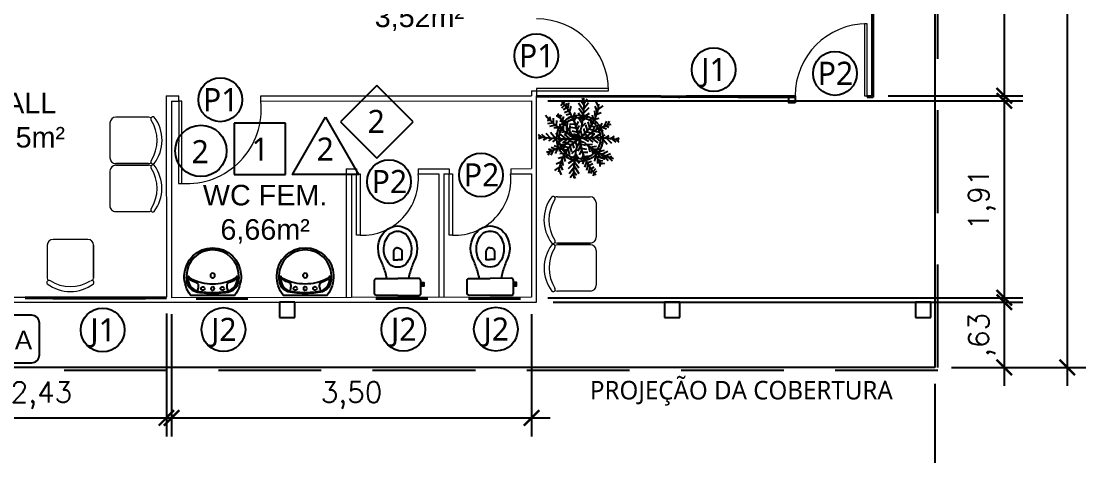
# Model space of a CAD drawing. Header units: millimetres. Extents: x 260 to 453, y 660 to 898.
# Drawn here: x 347.27 to 357.63, y 738.69 to 742.92 of the extents above; entities that cross this region are included whole.
import ezdxf
from ezdxf.enums import TextEntityAlignment as Align

# ---------------------------------------------------------------- set-up
doc = ezdxf.new("R2010")
doc.units = ezdxf.units.MM
for name, pattern in [('ACAD_ISO10W100', [18, 12, -3, 0, -3]), ('HIDDEN', [0.375, 0.25, -0.125]), ('JIS_02_2.0', [3, 2, -1])]:
    doc.linetypes.add(name, pattern=pattern)
for name, color, linetype in [('AR_COTAS', 1, 'Continuous'), ('AR_JANELAS', 254, 'Continuous'), ('AR_SIMBOLOS', 1, 'Continuous'), ('CANT-COMPESADO E ESTR MADEIRA', 3, 'Continuous'), ('CANT-PISO', 1, 'Continuous'), ('CANT-PROJ', 252, 'JIS_02_2.0'), ('CANT-TEXTO', 2, 'Continuous'), ('DECA', 2, 'Continuous'), ('PAR9', 9, 'Continuous'), ('TEXT1', 3, 'ACAD_ISO10W100'), ('texto', 2, 'Continuous')]:
    doc.layers.add(name, color=color, linetype=linetype)
for name, color, linetype, lineweight in [('ATUAL', 7, 'Continuous', 0), ('DIOVISORIA', 3, 'Continuous', 0), ('Mesa', 133, 'Continuous', 18), ('PORTAS', 2, 'Continuous', 0)]:
    doc.layers.add(name, color=color, linetype=linetype, lineweight=lineweight)
doc.styles.add('arial', font='arial.ttf')
doc.styles.add('ROMANS', font='romans.shx')
doc.styles.add('TREBUCHET', font='trebuc.ttf')
doc.dimstyles.new('ESCALA 1.100', dxfattribs={"dimtxt": 0.2, "dimasz": 0.15, "dimexe": 0.18, "dimexo": 0.16, "dimgap": 0.1, "dimtad": 1, "dimzin": 4, "dimtxsty": 'ROMANS', "dimblk": 'ARCHTICK', "dimcen": 2.5, "dimdle": 0.18, "dimclrd": 256, "dimclre": 256, "dimclrt": 2, "dimazin": 0, "dimtfac": 1, "dimtix": 1, "dimtmove": 2, "dimatfit": 3, "dimldrblk": 'ARCHTICK', "dimfxl": 1, "dimtolj": 1, "dimtzin": 0, "dimlwd": -1, "dimlwe": -1, "dimarcsym": 0})

# ---------------------------------------------------------------- blocks, each defined once
blk = doc.blocks.new('_ArchTick')
at = {"color": 0, "const_width": 0.15}
blk.add_lwpolyline([(-0.5, -0.5), (0.5, 0.5)], dxfattribs=at)
blk = doc.blocks.new('*D38')
at = {"layer": 'AR_COTAS', "transparency": 16777216}
for p, q in [((357.449, 748.462), (357.449, 739.372)), ((356.322, 748.282), (357.629, 748.282)), ((356.322, 739.552), (357.629, 739.552))]:
    blk.add_line(p, q, dxfattribs=at)
at = {"layer": 'Defpoints', "color": 0, "transparency": 16777216}
for p in [(356.162, 748.282), (356.162, 739.552), (357.449, 739.552)]:
    blk.add_point(p, dxfattribs=at)
at = {"layer": 'AR_COTAS', "transparency": 16777216, "xscale": 0.15, "yscale": 0.15, "zscale": 0.15}
for p, rotation in [((357.449, 748.282), 90), ((357.449, 739.552), 270)]:
    blk.add_blockref('_ArchTick', p, dxfattribs=dict(at, rotation=rotation))
at = {"layer": 'AR_COTAS', "color": 2, "transparency": 16777216, "insert": (357.23, 743.917), "char_height": 0.2, "attachment_point": 5, "rotation": 90, "style": 'ROMANS'}
blk.add_mtext('\\A1;8,73', dxfattribs=at)
blk = doc.blocks.new('DVRAP02')
for points in [[(0, -22), (-205, -22, 0.414214), (-225, -42), (-225, -167, 0.414214), (-205, -187), (0, -187)], [(0, -22), (205, -22, -0.414214), (225, -42), (225, -167, -0.414214), (205, -187), (0, -187)], [(106, -187, 0.023796), (120, -247, 0.018927), (159, -357, -0.257438), (159, -597, -0.262599), (0, -697, -0.262599), (-159, -597, -0.257438), (-159, -357, 0.018927), (-120, -247, 0.023796), (-106, -187)], [(0, -485, -0.416941), (-41, -447), (-41, -369), (0, -369)], [(0, -485, 0.416941), (41, -447), (41, -369), (0, -369)]]:
    blk.add_lwpolyline(points, format="xyb")
for points in [[(-239, -148), (-254, -148), (-254, -130), (-254, -112), (-239, -112), (-239, -115), (-225, -115)], [(-239, -115), (-239, -145)], [(-239, -148), (-239, -145)], [(-239, -145), (-225, -145)]]:
    blk.add_lwpolyline(points)
blk.add_lwpolyline([(0, -296, -0.20562), (80, -327, -0.160662), (133, -447, -0.164706), (100, -589, -0.27871), (0, -646, -0.27871), (-100, -589, -0.164706), (-133, -447, -0.160662), (-80, -327, -0.20562)], format="xyb", close=True)
blk = doc.blocks.new('DLRAP01')
for points in [[(0, -465, -0.404815), (-276, -196, -0.176085), (-215, -4, -0.232056), (-207, 0), (0, 0), (207, 0, -0.232056), (215, -4, -0.176085), (276, -196, -0.404715), (0, -465)], [(228, -175, -0.004766), (230, -176, -0.296826), (236, -189, 0.102083), (235, -135, 0.186378), (190, -65, 0.138198), (135, -40, 0.037019), (0, -30, 0.037019), (-135, -40, 0.138198), (-190, -65, 0.186378), (-235, -135, 0.102083), (-236, -189, -0.296826), (-230, -176, -0.004766), (-228, -175)], [(-228, -175, -0.263899), (-215, -152, -0.052487), (-160, -127, 0.317586), (-137, -97, 0.080881), (-144, -57, 0.081406), (-145, -54, 0.31626), (-164, -48)], [(164, -48, 0.31626), (145, -54, 0.081406), (144, -57, 0.080881), (137, -97, 0.317586), (160, -127, -0.052487), (215, -152, -0.263899), (228, -175)], [(228, -175, 0.040596), (210, -165, 0.125199), (0, -115, 0.125199), (-210, -165, 0.040596), (-228, -175)]]:
    blk.add_lwpolyline(points, format="xyb")
for points in [[(0, -444, 0.404815), (256, -195, 0.074583), (250, -125, 0.158422), (213, -65, 0.150216), (150, -35, 0.021002), (60, -25, 0.008328), (0, -24, 0.008328), (-60, -25, 0.021002), (-150, -35, 0.150216), (-213, -65, 0.158422), (-250, -125, 0.074583), (-256, -195, 0.404815)], [(0, -86, 1), (0, -51, 1)], [(0, -217, 1), (0, -172, 1)]]:
    blk.add_lwpolyline(points, format="xyb", close=True)
at = {"linetype": 'HIDDEN'}
for centre in [(-95, -69), (95, -69)]:
    blk.add_circle(centre, 17.5, dxfattribs=at)
blk = doc.blocks.new('VASO')
for p, q in [((0.803, 1.13), (0.771, 1.18)), ((0.809, 1.18), (0.79, 1.237)), ((0.805, 1.154), (0.842, 1.197)), ((0.812, 1.202), (0.842, 1.235)), ((0.448, 0.981), (0.404, 1.041)), ((0.639, 1.095), (0.59, 1.121)), ((0.652, 1.057), (0.59, 1.087)), ((0.646, 1.074), (0.663, 1.112)), ((0.662, 1.032), (0.681, 1.083)), ((0.681, 0.988), (0.706, 1.044)), ((0.793, 1.007), (0.753, 1.066)), ((0.796, 1.065), (0.764, 1.114)), ((0.794, 1.03), (0.867, 1.09)), ((0.798, 1.088), (0.855, 1.143)), ((0.963, 0.976), (0.941, 1.06)), ((0.989, 1.027), (0.954, 1.099)), ((1.009, 1.072), (0.982, 1.132)), ((0.982, 1.013), (1.052, 1.058)), ((0.999, 1.05), (1.067, 1.105)), ((1.012, 0.959), (1.041, 1.051)), ((1.026, 1.118), (1.013, 1.148)), ((1.018, 1.095), (1.072, 1.152)), ((1.095, 1.015), (1.104, 1.058)), ((0.416, 0.988), (0.354, 0.958)), ((0.48, 0.973), (0.407, 0.945)), ((0.543, 0.951), (0.464, 0.94)), ((0.504, 0.966), (0.482, 1.02)), ((0.588, 0.93), (0.516, 0.911)), ((0.565, 0.942), (0.552, 0.995)), ((0.611, 0.918), (0.606, 0.974)), ((0.674, 1.003), (0.611, 1.032)), ((0.697, 0.956), (0.634, 0.985)), ((0.654, 0.89), (0.65, 0.948)), ((0.723, 0.911), (0.65, 0.945)), ((0.681, 0.87), (0.692, 0.913)), ((0.711, 0.931), (0.722, 1.006)), ((0.739, 0.887), (0.742, 0.942)), ((0.79, 0.883), (0.741, 0.943)), ((0.79, 0.932), (0.746, 1.001)), ((0.79, 0.899), (0.85, 0.977)), ((0.791, 0.964), (0.853, 1.027)), ((0.791, 0.855), (0.845, 0.919)), ((0.871, 0.842), (0.867, 0.912)), ((0.903, 0.883), (0.893, 0.964)), ((0.913, 0.897), (0.981, 0.918)), ((0.928, 0.919), (0.924, 1.005)), ((0.955, 0.962), (1.027, 1.006)), ((0.997, 0.951), (1.074, 0.939)), ((1.042, 0.976), (1.102, 0.973)), ((1.063, 0.99), (1.071, 1.035)), ((1.076, 0.999), (1.138, 1.004)), ((1.129, 0.868), (1.104, 0.918)), ((1.167, 0.895), (1.142, 0.935)), ((1.199, 0.92), (1.163, 0.955)), ((1.222, 0.939), (1.191, 0.965)), ((1.212, 0.93), (1.255, 0.922)), ((0.35, 0.809), (0.308, 0.79)), ((0.369, 0.81), (0.317, 0.848)), ((0.399, 0.81), (0.35, 0.774)), ((0.433, 0.809), (0.362, 0.863)), ((0.467, 0.807), (0.369, 0.744)), ((0.492, 0.805), (0.424, 0.874)), ((0.515, 0.803), (0.436, 0.746)), ((0.54, 0.8), (0.491, 0.875)), ((0.573, 0.795), (0.493, 0.741)), ((0.581, 0.794), (0.537, 0.856)), ((0.639, 0.9), (0.554, 0.894)), ((0.613, 0.788), (0.555, 0.752)), ((0.669, 0.879), (0.596, 0.859)), ((0.661, 0.778), (0.607, 0.832)), ((0.701, 0.853), (0.632, 0.834)), ((0.733, 0.823), (0.676, 0.807)), ((0.765, 0.788), (0.695, 0.769)), ((0.717, 0.839), (0.73, 0.896)), ((0.745, 0.81), (0.766, 0.87)), ((0.792, 0.826), (0.761, 0.855)), ((0.793, 0.795), (0.832, 0.864)), ((0.825, 0.75), (0.845, 0.81)), ((0.865, 0.758), (0.882, 0.827)), ((0.889, 0.864), (0.961, 0.882)), ((0.915, 0.771), (0.927, 0.842)), ((0.939, 0.778), (0.998, 0.75)), ((0.967, 0.788), (0.965, 0.858)), ((1.001, 0.801), (1.063, 0.777)), ((1.016, 0.807), (1.01, 0.873)), ((1.038, 0.818), (1.109, 0.791)), ((1.059, 0.828), (1.044, 0.873)), ((1.094, 0.847), (1.075, 0.9)), ((1.079, 0.839), (1.148, 0.816)), ((1.114, 0.859), (1.187, 0.84)), ((1.148, 0.881), (1.226, 0.865)), ((1.18, 0.905), (1.224, 0.891)), ((0.479, 0.633), (0.406, 0.652)), ((0.555, 0.675), (0.484, 0.701)), ((0.592, 0.691), (0.53, 0.716)), ((0.534, 0.664), (0.549, 0.619)), ((0.577, 0.685), (0.583, 0.619)), ((0.654, 0.714), (0.594, 0.743)), ((0.626, 0.704), (0.628, 0.634)), ((0.7, 0.727), (0.64, 0.757)), ((0.678, 0.721), (0.665, 0.651)), ((0.746, 0.738), (0.693, 0.77)), ((0.728, 0.734), (0.711, 0.665)), ((0.768, 0.742), (0.748, 0.682)), ((0.8, 0.697), (0.761, 0.629)), ((0.848, 0.682), (0.826, 0.622)), ((0.828, 0.704), (0.898, 0.724)), ((0.847, 0.754), (0.9, 0.722)), ((0.86, 0.669), (0.916, 0.685)), ((0.876, 0.653), (0.863, 0.597)), ((0.892, 0.639), (0.96, 0.658)), ((0.893, 0.765), (0.953, 0.735)), ((0.932, 0.714), (0.986, 0.66)), ((0.98, 0.704), (1.038, 0.741)), ((1.012, 0.699), (1.056, 0.636)), ((1.02, 0.697), (1.099, 0.752)), ((1.053, 0.693), (1.102, 0.617)), ((1.078, 0.69), (1.157, 0.747)), ((1.101, 0.687), (1.169, 0.618)), ((1.126, 0.685), (1.224, 0.748)), ((1.16, 0.684), (1.23, 0.629)), ((1.194, 0.683), (1.243, 0.719)), ((1.224, 0.683), (1.276, 0.644)), ((1.243, 0.683), (1.285, 0.702)), ((0.381, 0.562), (0.338, 0.571)), ((0.445, 0.611), (0.367, 0.627)), ((0.413, 0.587), (0.369, 0.602)), ((0.371, 0.553), (0.402, 0.527)), ((0.394, 0.572), (0.43, 0.537)), ((0.426, 0.598), (0.451, 0.558)), ((0.464, 0.624), (0.489, 0.574)), ((0.499, 0.645), (0.518, 0.593)), ((0.542, 0.52), (0.514, 0.537)), ((0.555, 0.53), (0.526, 0.48)), ((0.581, 0.547), (0.532, 0.566)), ((0.624, 0.577), (0.573, 0.587)), ((0.604, 0.563), (0.584, 0.515)), ((0.667, 0.606), (0.606, 0.61)), ((0.682, 0.523), (0.62, 0.52)), ((0.643, 0.589), (0.625, 0.536)), ((0.715, 0.638), (0.642, 0.642)), ((0.704, 0.559), (0.651, 0.562)), ((0.728, 0.605), (0.66, 0.601)), ((0.697, 0.547), (0.705, 0.492)), ((0.717, 0.583), (0.728, 0.536)), ((0.739, 0.627), (0.748, 0.573)), ((0.802, 0.528), (0.74, 0.466)), ((0.803, 0.594), (0.743, 0.515)), ((0.802, 0.637), (0.748, 0.573)), ((0.803, 0.61), (0.852, 0.549)), ((0.803, 0.56), (0.847, 0.492)), ((0.854, 0.606), (0.851, 0.55)), ((0.87, 0.581), (0.943, 0.547)), ((0.882, 0.561), (0.87, 0.486)), ((0.896, 0.536), (0.959, 0.507)), ((0.912, 0.622), (0.9, 0.58)), ((0.924, 0.613), (0.997, 0.633)), ((0.938, 0.602), (0.943, 0.545)), ((0.954, 0.592), (1.039, 0.598)), ((0.982, 0.574), (0.987, 0.518)), ((1.005, 0.562), (1.077, 0.581)), ((1.028, 0.551), (1.041, 0.497)), ((1.05, 0.541), (1.129, 0.552)), ((1.089, 0.526), (1.11, 0.473)), ((1.113, 0.519), (1.186, 0.547)), ((1.177, 0.505), (1.239, 0.534)), ((0.522, 0.507), (0.527, 0.473)), ((0.589, 0.407), (0.536, 0.393)), ((0.619, 0.44), (0.551, 0.44)), ((0.576, 0.394), (0.585, 0.36)), ((0.647, 0.474), (0.582, 0.481)), ((0.609, 0.429), (0.621, 0.365)), ((0.637, 0.462), (0.655, 0.389)), ((0.67, 0.506), (0.672, 0.443)), ((0.799, 0.462), (0.725, 0.402)), ((0.795, 0.404), (0.738, 0.349)), ((0.797, 0.427), (0.829, 0.378)), ((0.8, 0.485), (0.84, 0.426)), ((0.912, 0.505), (0.887, 0.449)), ((0.931, 0.461), (0.911, 0.409)), ((0.919, 0.49), (0.982, 0.46)), ((0.947, 0.418), (0.93, 0.38)), ((0.941, 0.435), (1.003, 0.405)), ((0.954, 0.397), (1.003, 0.372)), ((1.144, 0.511), (1.188, 0.451)), ((0.788, 0.339), (0.751, 0.296)), ((0.781, 0.29), (0.751, 0.258)), ((0.784, 0.313), (0.803, 0.256)), ((0.79, 0.362), (0.822, 0.313))]:
    blk.add_line(p, q)
at = {"linetype": 'ByBlock'}
blk.add_line((0.808, 0.591), (0.808, 0.691), dxfattribs=at)
for radius in [0.282, 0.252]:
    blk.add_circle((0.796, 0.76), radius, dxfattribs=at)
for centre, radius, start, end in [((2.788, 0.907), 1.998, 170.516, 184.6061), ((0.167, 1.417), 0.91, 318.1944, 344.2987), ((1.4, 1.332), 0.797, 194.1218, 216.7349), ((0.321, 0.418), 0.577, 34.5988, 83.7634), ((0.693, 1.539), 0.8, 277.4351, 312.987), ((0.808, 1.35), 0.441, 286.4561, 313.4948), ((0.383, -0.423), 1.233, 75.4205, 93.3892), ((0.454, 0.515), 0.421, 35.6318, 55.2381), ((1.651, 0.906), 0.859, 180.8657, 190.393), ((1.124, -0.913), 1.705, 96.0336, 101.0965), ((0.9, -0.047), 0.8, 97.4351, 132.987), ((10.846, -14.485), 18.202, 123.6662, 124.6422), ((0.025, 0.954), 0.786, 308.851, 344.4966), ((0.939, -0.095), 0.862, 99.8553, 113.0663), ((0.445, 0.813), 0.357, 319.8337, 347.9061), ((-1.195, 0.586), 1.998, 350.516, 4.6061), ((1.272, 1.074), 0.577, 214.5988, 263.7634), ((-0.069, 0.645), 0.878, 354.1313, 6.7386), ((-0.169, -0.057), 1.266, 33.2825, 39.6422), ((1.21, 1.916), 1.233, 255.4205, 273.3892), ((0.193, 0.161), 0.797, 14.1218, 36.7349)]:
    blk.add_arc(centre, radius, start, end)
blk = doc.blocks.new('*D76')
at = {"layer": 'AR_COTAS', "transparency": 16777216}
for p, q in [((356.837, 747.847), (356.837, 742.012)), ((355.707, 747.667), (357.017, 747.667)), ((355.707, 742.192), (357.017, 742.192))]:
    blk.add_line(p, q, dxfattribs=at)
at = {"layer": 'Defpoints', "color": 0, "transparency": 16777216}
for p in [(355.547, 747.667), (355.547, 742.192), (356.837, 742.192)]:
    blk.add_point(p, dxfattribs=at)
at = {"layer": 'AR_COTAS', "transparency": 16777216, "xscale": 0.15, "yscale": 0.15, "zscale": 0.15}
for p, rotation in [((356.837, 747.667), 90), ((356.837, 742.192), 270)]:
    blk.add_blockref('_ArchTick', p, dxfattribs=dict(at, rotation=rotation))
at = {"layer": 'AR_COTAS', "color": 2, "transparency": 16777216, "insert": (356.618, 744.929), "char_height": 0.2, "attachment_point": 5, "rotation": 90, "style": 'ROMANS'}
blk.add_mtext('\\A1;5,48', dxfattribs=at)
blk = doc.blocks.new('*D40')
at = {"layer": 'AR_COTAS', "transparency": 16777216}
for p, q in [((356.837, 742.323), (356.837, 740.05)), ((352.398, 742.143), (357.017, 742.143)), ((352.398, 740.23), (357.017, 740.23))]:
    blk.add_line(p, q, dxfattribs=at)
at = {"layer": 'Defpoints', "color": 0, "transparency": 16777216}
for p in [(352.238, 742.143), (352.238, 740.23), (356.837, 740.23)]:
    blk.add_point(p, dxfattribs=at)
at = {"layer": 'AR_COTAS', "transparency": 16777216, "xscale": 0.15, "yscale": 0.15, "zscale": 0.15}
for p, rotation in [((356.837, 742.143), 90), ((356.837, 740.23), 270)]:
    blk.add_blockref('_ArchTick', p, dxfattribs=dict(at, rotation=rotation))
at = {"layer": 'AR_COTAS', "color": 2, "transparency": 16777216, "insert": (356.618, 741.186), "char_height": 0.2, "attachment_point": 5, "rotation": 90, "style": 'ROMANS'}
blk.add_mtext('\\A1;1,91', dxfattribs=at)
blk = doc.blocks.new('*D41')
at = {"layer": 'AR_COTAS', "transparency": 16777216}
for p, q in [((356.162, 739.392), (356.162, 735.281)), ((339.182, 736.932), (339.182, 735.281)), ((339.002, 735.461), (356.342, 735.461))]:
    blk.add_line(p, q, dxfattribs=at)
at = {"layer": 'Defpoints', "color": 0, "transparency": 16777216}
for p in [(356.162, 739.552), (339.182, 737.092), (356.162, 735.461)]:
    blk.add_point(p, dxfattribs=at)
at = {"layer": 'AR_COTAS', "transparency": 16777216, "xscale": 0.15, "yscale": 0.15, "zscale": 0.15, "rotation": 180}
blk.add_blockref('_ArchTick', (339.182, 735.461), dxfattribs=at)
at = {"layer": 'AR_COTAS', "transparency": 16777216, "xscale": 0.15, "yscale": 0.15, "zscale": 0.15}
blk.add_blockref('_ArchTick', (356.162, 735.461), dxfattribs=at)
at = {"layer": 'AR_COTAS', "color": 2, "transparency": 16777216, "insert": (347.672, 735.68), "char_height": 0.2, "attachment_point": 5, "style": 'ROMANS'}
blk.add_mtext('\\A1;16,98', dxfattribs=at)
blk = doc.blocks.new('*D125')
at = {"layer": 'AR_COTAS', "transparency": 16777216}
for p, q in [((346.254, 740.074), (346.254, 738.882)), ((348.686, 740.077), (348.686, 738.882)), ((346.074, 739.062), (348.866, 739.062))]:
    blk.add_line(p, q, dxfattribs=at)
at = {"layer": 'Defpoints', "color": 0, "transparency": 16777216}
for p in [(346.254, 740.234), (348.686, 740.237), (348.686, 739.062)]:
    blk.add_point(p, dxfattribs=at)
at = {"layer": 'AR_COTAS', "transparency": 16777216, "xscale": 0.15, "yscale": 0.15, "zscale": 0.15, "rotation": 180}
blk.add_blockref('_ArchTick', (346.254, 739.062), dxfattribs=at)
at = {"layer": 'AR_COTAS', "transparency": 16777216, "xscale": 0.15, "yscale": 0.15, "zscale": 0.15}
blk.add_blockref('_ArchTick', (348.686, 739.062), dxfattribs=at)
at = {"layer": 'AR_COTAS', "color": 2, "transparency": 16777216, "insert": (347.47, 739.281), "char_height": 0.2, "attachment_point": 5, "style": 'ROMANS'}
blk.add_mtext('\\A1;2,43', dxfattribs=at)
blk = doc.blocks.new('*D126')
at = {"layer": 'AR_COTAS', "transparency": 16777216}
for p, q in [((348.736, 740.07), (348.736, 738.882)), ((352.238, 740.07), (352.238, 738.882)), ((348.556, 739.062), (352.418, 739.062))]:
    blk.add_line(p, q, dxfattribs=at)
at = {"layer": 'Defpoints', "color": 0, "transparency": 16777216}
for p in [(348.736, 740.23), (352.238, 740.23), (352.238, 739.062)]:
    blk.add_point(p, dxfattribs=at)
at = {"layer": 'AR_COTAS', "transparency": 16777216, "xscale": 0.15, "yscale": 0.15, "zscale": 0.15, "rotation": 180}
blk.add_blockref('_ArchTick', (348.736, 739.062), dxfattribs=at)
at = {"layer": 'AR_COTAS', "transparency": 16777216, "xscale": 0.15, "yscale": 0.15, "zscale": 0.15}
blk.add_blockref('_ArchTick', (352.238, 739.062), dxfattribs=at)
at = {"layer": 'AR_COTAS', "color": 2, "transparency": 16777216, "insert": (350.487, 739.281), "char_height": 0.2, "attachment_point": 5, "style": 'ROMANS'}
blk.add_mtext('\\A1;3,50', dxfattribs=at)
blk = doc.blocks.new('*D57')
at = {"layer": 'AR_COTAS', "transparency": 16777216}
for p, q in [((356.837, 740.366), (356.837, 739.372)), ((352.447, 740.186), (357.017, 740.186)), ((356.322, 739.552), (357.017, 739.552))]:
    blk.add_line(p, q, dxfattribs=at)
at = {"layer": 'Defpoints', "color": 0, "transparency": 16777216}
for p in [(352.287, 740.186), (356.162, 739.552), (356.837, 739.552)]:
    blk.add_point(p, dxfattribs=at)
at = {"layer": 'AR_COTAS', "transparency": 16777216, "xscale": 0.15, "yscale": 0.15, "zscale": 0.15}
for p, rotation in [((356.837, 740.186), 90), ((356.837, 739.552), 270)]:
    blk.add_blockref('_ArchTick', p, dxfattribs=dict(at, rotation=rotation))
at = {"layer": 'AR_COTAS', "color": 2, "transparency": 16777216, "insert": (356.618, 739.869), "char_height": 0.2, "attachment_point": 5, "rotation": 90, "style": 'ROMANS'}
blk.add_mtext('\\A1;,63', dxfattribs=at)

msp = doc.modelspace()

# ---------------------------------------------------------------- linework, layer by layer
at = {"layer": 'AR_JANELAS', "ltscale": 0.5}
for p, q in [((353.742, 742.192), (354.247, 742.192)), ((354.642, 742.177), (353.742, 742.177)), ((347.581, 740.234), (348.481, 740.234)), ((348.481, 740.219), (347.581, 740.219)), ((348.974, 740.229), (349.479, 740.229)), ((349.479, 740.214), (348.974, 740.214)), ((350.724, 740.231), (351.229, 740.231)), ((351.229, 740.216), (350.724, 740.216)), ((351.624, 740.232), (352.129, 740.232)), ((352.129, 740.217), (351.624, 740.217))]:
    msp.add_line(p, q, dxfattribs=at)
at = {"layer": 'AR_SIMBOLOS'}
for centre in [(352.284, 742.581), (354.009, 742.445), (355.19, 742.409), (349.21, 742.153), (351.747, 741.422), (350.851, 741.357), (348.066, 739.916), (349.241, 739.92), (350.991, 739.923), (351.891, 739.924)]:
    msp.add_circle(centre, 0.213, dxfattribs=at)
at = {"layer": 'ATUAL'}
for p, q in [((348.512, 741.984, 597.922), (348.193, 741.984, 597.922)), ((348.137, 741.928, 597.922), (348.136, 741.59, 597.922)), ((348.137, 741.928, 597.922), (348.136, 741.59, 597.922)), ((348.511, 741.534, 597.922), (348.193, 741.534, 597.922)), ((348.193, 741.534, 597.922), (348.511, 741.534, 597.922)), ((348.511, 741.534, 597.922), (348.193, 741.534, 597.922)), ((348.136, 741.461, 597.922), (348.136, 741.124, 597.922)), ((348.136, 741.461, 597.922), (348.136, 741.124, 597.922)), ((348.193, 741.517, 597.922), (348.511, 741.517, 597.922)), ((352.49, 741.21, 597.922), (352.809, 741.211, 597.922)), ((352.866, 741.154, 597.922), (352.866, 740.817, 597.922)), ((352.866, 741.154, 597.922), (352.866, 740.817, 597.922)), ((348.192, 741.067, 597.922), (348.511, 741.067, 597.922)), ((348.192, 741.067, 597.922), (348.511, 741.067, 597.922)), ((347.921, 740.796, 597.922), (347.583, 740.796, 597.922)), ((347.921, 740.796, 597.922), (347.583, 740.796, 597.922)), ((347.527, 740.74, 597.922), (347.526, 740.421, 597.922)), ((347.527, 740.74, 597.922), (347.526, 740.421, 597.922)), ((347.976, 740.421, 597.922), (347.977, 740.74, 597.922)), ((347.977, 740.74, 597.922), (347.976, 740.421, 597.922)), ((347.976, 740.421, 597.922), (347.977, 740.74, 597.922)), ((352.491, 740.76, 597.922), (352.81, 740.761, 597.922)), ((352.81, 740.761, 597.922), (352.491, 740.76, 597.922)), ((352.491, 740.76, 597.922), (352.81, 740.761, 597.922)), ((352.81, 740.744, 597.922), (352.491, 740.743, 597.922)), ((352.866, 740.688, 597.922), (352.866, 740.35, 597.922)), ((352.866, 740.688, 597.922), (352.866, 740.35, 597.922)), ((352.81, 740.294, 597.922), (352.492, 740.293, 597.922)), ((352.81, 740.294, 597.922), (352.492, 740.293, 597.922))]:
    msp.add_line(p, q, dxfattribs=at)
for centre, radius, start, end in [((348.193, 741.928, 597.922), 0.0562, 89.9321, 179.9321), ((348.193, 741.928, 597.922), 0.0562, 89.9321, 179.9321), ((348.512, 741.927, 597.922), 0.0562, 62.3477, 89.9321), ((348.556, 741.967, 597.922), 0.0206, 53.242, 211.9595), ((348.227, 741.759, 597.922), 0.368, 327.5078, 32.3563), ((348.227, 741.759, 597.922), 0.368, 327.5078, 32.3563), ((348.268, 741.759, 597.922), 0.375, 323.0622, 36.802), ((348.268, 741.759, 597.922), 0.375, 323.0622, 36.802), ((348.193, 741.59, 597.922), 0.0562, 179.9321, 269.9321), ((348.193, 741.59, 597.922), 0.0562, 179.9321, 269.9321), ((348.511, 741.59, 597.922), 0.0562, 269.9321, 297.5165), ((348.511, 741.59, 597.922), 0.0562, 269.9321, 297.5165), ((348.555, 741.55, 597.922), 0.0206, 147.9047, 306.6222), ((348.555, 741.55, 597.922), 0.0206, 147.9047, 306.6222), ((348.555, 741.5, 597.922), 0.0206, 53.242, 211.9595), ((348.193, 741.461, 597.922), 0.0562, 89.9321, 179.9321), ((348.193, 741.461, 597.922), 0.0562, 89.9321, 179.9321), ((348.511, 741.461, 597.922), 0.0562, 62.3477, 89.9321), ((348.227, 741.292, 597.922), 0.368, 327.5078, 32.3563), ((348.227, 741.292, 597.922), 0.368, 327.5078, 32.3563), ((348.267, 741.292, 597.922), 0.375, 323.0622, 36.802), ((348.267, 741.292, 597.922), 0.375, 323.0622, 36.802), ((352.734, 740.985, 597.922), 0.375, 143.198, 216.9378), ((352.734, 740.985, 597.922), 0.375, 143.198, 216.9378), ((352.447, 741.194, 597.922), 0.0206, 328.0405, 126.758), ((352.491, 741.154, 597.922), 0.0562, 90.0679, 117.6523), ((352.809, 741.154, 597.922), 0.0562, 0.0679, 90.0679), ((352.809, 741.154, 597.922), 0.0562, 0.0679, 90.0679), ((348.192, 741.124, 597.922), 0.0562, 179.9321, 269.9321), ((348.192, 741.124, 597.922), 0.0562, 179.9321, 269.9321), ((352.775, 740.986, 597.922), 0.368, 147.6437, 212.4922), ((352.775, 740.986, 597.922), 0.368, 147.6437, 212.4922), ((348.511, 741.123, 597.922), 0.0562, 269.9321, 297.5165), ((348.511, 741.123, 597.922), 0.0562, 269.9321, 297.5165), ((348.555, 741.083, 597.922), 0.0206, 147.9047, 306.6222), ((348.555, 741.083, 597.922), 0.0206, 147.9047, 306.6222), ((347.583, 740.74, 597.922), 0.0562, 89.9321, 179.9321), ((347.583, 740.74, 597.922), 0.0562, 89.9321, 179.9321), ((347.921, 740.74, 597.922), 0.0562, 359.9321, 89.9321), ((347.921, 740.74, 597.922), 0.0562, 359.9321, 89.9321), ((352.81, 740.817, 597.922), 0.0562, 270.0679, 0.0679), ((352.81, 740.817, 597.922), 0.0562, 270.0679, 0.0679), ((352.735, 740.519, 597.922), 0.375, 143.198, 216.9378), ((352.735, 740.519, 597.922), 0.375, 143.198, 216.9378), ((352.776, 740.519, 597.922), 0.368, 147.6437, 212.4922), ((352.776, 740.519, 597.922), 0.368, 147.6437, 212.4922), ((352.447, 740.777, 597.922), 0.0206, 233.3778, 32.0953), ((352.447, 740.777, 597.922), 0.0206, 233.3778, 32.0953), ((352.447, 740.727, 597.922), 0.0206, 328.0405, 126.758), ((352.491, 740.816, 597.922), 0.0562, 242.4835, 270.0679), ((352.491, 740.816, 597.922), 0.0562, 242.4835, 270.0679), ((352.491, 740.687, 597.922), 0.0562, 90.0679, 117.6523), ((352.81, 740.688, 597.922), 0.0562, 0.0679, 90.0679), ((352.81, 740.688, 597.922), 0.0562, 0.0679, 90.0679), ((347.543, 740.377, 597.922), 0.0206, 57.9047, 216.6222), ((347.543, 740.377, 597.922), 0.0206, 57.9047, 216.6222), ((347.583, 740.421, 597.922), 0.0562, 179.9321, 207.5165), ((347.583, 740.421, 597.922), 0.0562, 179.9321, 207.5165), ((347.752, 740.706, 597.922), 0.368, 237.5078, 302.3563), ((347.752, 740.706, 597.922), 0.368, 237.5078, 302.3563), ((347.96, 740.377, 597.922), 0.0206, 323.242, 121.9595), ((347.96, 740.377, 597.922), 0.0206, 323.242, 121.9595), ((347.92, 740.421, 597.922), 0.0562, 332.3477, 359.9321), ((347.92, 740.421, 597.922), 0.0562, 332.3477, 359.9321), ((347.752, 740.665, 597.922), 0.375, 233.0622, 306.802), ((347.752, 740.665, 597.922), 0.375, 233.0622, 306.802), ((352.448, 740.31, 597.922), 0.0206, 233.3778, 32.0953), ((352.448, 740.31, 597.922), 0.0206, 233.3778, 32.0953), ((352.491, 740.35, 597.922), 0.0562, 242.4835, 270.0679), ((352.491, 740.35, 597.922), 0.0562, 242.4835, 270.0679), ((352.81, 740.35, 597.922), 0.0562, 270.0679, 0.0679), ((352.81, 740.35, 597.922), 0.0562, 270.0679, 0.0679)]:
    msp.add_arc(centre, radius, start, end, dxfattribs=at)
at = {"layer": 'CANT-COMPESADO E ESTR MADEIRA', "ltscale": 0.5}
for p, q in [((355.547, 746.767), (355.547, 742.192)), ((355.562, 746.767), (355.562, 742.177)), ((353.667, 742.177), (353.682, 742.177)), ((354.247, 742.192), (354.802, 742.192)), ((354.247, 742.192), (354.247, 742.177)), ((354.247, 742.177), (354.802, 742.177)), ((354.802, 742.192), (354.802, 742.183)), ((355.502, 742.192), (355.547, 742.192)), ((355.502, 742.192), (355.502, 742.177)), ((355.502, 742.177), (355.562, 742.177)), ((349.935, 740.186), (349.785, 740.186)), ((349.785, 740.186), (349.785, 740.036)), ((349.935, 740.036), (349.935, 740.186)), ((353.682, 740.188), (353.532, 740.188)), ((353.532, 740.188), (353.532, 740.038)), ((353.682, 740.038), (353.682, 740.188)), ((356.123, 740.188), (355.973, 740.188)), ((355.973, 740.188), (355.973, 740.038)), ((356.123, 740.038), (356.123, 740.188)), ((349.785, 740.036), (349.935, 740.036)), ((353.532, 740.038), (353.682, 740.038)), ((355.973, 740.038), (356.123, 740.038))]:
    msp.add_line(p, q, dxfattribs=at)
msp.add_lwpolyline([(354.802, 742.123), (354.742, 742.123), (354.742, 742.183), (354.802, 742.183)], close=True, dxfattribs=at)
at = {"layer": 'CANT-PISO', "color": 254, "linetype": 'Continuous'}
for p, q in [((356.162, 748.282), (356.162, 739.552)), ((356.162, 739.552), (339.182, 739.552))]:
    msp.add_line(p, q, dxfattribs=at)
at = {"layer": 'CANT-PROJ', "color": 1, "ltscale": 0.5}
for p, q in [((356.192, 739.552), (356.192, 748.312)), ((356.192, 739.522), (339.212, 739.522))]:
    msp.add_line(p, q, dxfattribs=at)
at = {"layer": 'CANT-TEXTO'}
msp.add_lwpolyline([(346.914, 740.059), (346.914, 740.212), (346.99, 740.212), (346.76, 740.366), (346.53, 740.212), (346.606, 740.212), (346.606, 740.059), (346.146, 740.059, 0.414214), (346.069, 739.982), (346.069, 739.675, 0.414214), (346.146, 739.598), (347.374, 739.598, 0.414214), (347.451, 739.675), (347.451, 739.982, 0.414214), (347.374, 740.059)], format="xyb", close=True, dxfattribs=at)
at = {"layer": 'DIOVISORIA'}
for p, q in [((348.684, 742.19), (348.686, 740.234)), ((352.238, 742.143), (352.238, 741.484)), ((348.734, 742.14), (348.736, 740.23)), ((350.435, 741.482), (350.436, 740.232)), ((350.435, 741.482), (350.535, 741.482)), ((350.435, 741.482), (350.436, 740.232)), ((350.435, 741.482), (350.535, 741.482)), ((350.485, 741.432), (350.486, 740.232)), ((350.485, 741.432), (350.535, 741.432)), ((350.485, 741.432), (350.486, 740.232)), ((350.485, 741.432), (350.535, 741.432)), ((350.535, 741.482), (350.535, 741.432)), ((350.535, 741.482), (350.535, 741.432)), ((351.135, 741.482), (351.435, 741.483)), ((351.135, 741.482), (351.435, 741.483)), ((351.135, 741.482), (351.135, 741.432)), ((351.135, 741.482), (351.135, 741.432)), ((351.135, 741.432), (351.335, 741.433)), ((351.135, 741.432), (351.335, 741.433)), ((351.335, 741.433), (351.336, 740.233)), ((351.335, 741.433), (351.336, 740.233)), ((351.385, 741.433), (351.386, 740.233)), ((351.385, 741.433), (351.435, 741.433)), ((351.385, 741.433), (351.386, 740.233)), ((351.385, 741.433), (351.435, 741.433)), ((351.435, 741.483), (351.435, 741.433)), ((351.435, 741.483), (351.435, 741.433)), ((352.035, 741.483), (352.238, 741.484)), ((352.035, 741.483), (352.238, 741.484)), ((352.035, 741.483), (352.035, 741.433)), ((352.035, 741.483), (352.035, 741.433)), ((352.035, 741.433), (352.238, 741.434)), ((352.035, 741.433), (352.238, 741.434)), ((352.238, 741.434), (352.238, 740.234)), ((347.12, 740.234), (348.686, 740.234)), ((352.238, 740.234), (348.736, 740.23))]:
    msp.add_line(p, q, dxfattribs=at)
at = {"layer": 'Mesa', "color": 1, "lineweight": 13}
for p, q in [((352.987, 742.262), (352.287, 742.262)), ((352.287, 742.262), (352.287, 742.239)), ((352.287, 742.239), (352.987, 742.239))]:
    msp.add_line(p, q, dxfattribs=at)
at = {"layer": 'Mesa', "color": 3, "lineweight": 13}
for p, q in [((348.684, 742.19), (348.806, 742.19)), ((348.806, 742.14), (348.806, 742.19)), ((349.606, 742.192), (352.238, 742.192)), ((349.606, 742.141), (349.606, 742.192)), ((349.606, 742.141), (352.238, 742.143)), ((352.238, 742.239), (352.238, 742.192)), ((352.238, 742.239), (352.287, 742.239)), ((352.287, 742.239), (352.287, 742.192)), ((352.287, 740.186), (352.287, 742.192)), ((353.495, 742.192), (352.287, 742.192)), ((353.495, 742.177), (352.287, 742.177)), ((353.495, 742.192), (353.742, 742.192)), ((353.495, 742.177), (353.742, 742.177)), ((353.742, 742.192), (353.742, 742.177)), ((348.734, 742.14), (348.806, 742.14)), ((347.12, 740.186), (352.287, 740.186)), ((348.686, 740.234), (347.311, 740.234)), ((348.686, 740.219), (347.311, 740.219))]:
    msp.add_line(p, q, dxfattribs=at)
at = {"layer": 'Mesa', "color": 1, "lineweight": 13}
msp.add_lwpolyline([(355.477, 742.192), (355.502, 742.192), (355.502, 742.892), (355.477, 742.892)], close=True, dxfattribs=at)
for centre, start, end in [((352.287, 742.239), 0, 90), ((355.502, 742.192), 90, 180)]:
    msp.add_arc(centre, 0.7, start, end, dxfattribs=at)
at = {"layer": 'PORTAS'}
for p, q in [((350.535, 740.837), (350.535, 741.432)), ((350.535, 741.432), (350.57, 741.432)), ((350.535, 740.837), (350.535, 741.432)), ((350.535, 741.432), (350.57, 741.432)), ((350.57, 741.432), (350.57, 740.837)), ((350.57, 741.432), (350.57, 740.837)), ((351.435, 740.838), (351.435, 741.433)), ((351.435, 741.433), (351.47, 741.433)), ((351.435, 740.838), (351.435, 741.433)), ((351.435, 741.433), (351.47, 741.433)), ((351.47, 741.433), (351.47, 740.838)), ((351.47, 741.433), (351.47, 740.838)), ((350.57, 740.837), (350.535, 740.837)), ((351.47, 740.838), (351.435, 740.838))]:
    msp.add_line(p, q, dxfattribs=at)
msp.add_lwpolyline([(348.805, 741.34), (348.835, 741.34), (348.836, 742.14), (348.806, 742.14)], close=True, dxfattribs=at)
at = {"layer": 'PORTAS', "color": 1}
for centre, radius, start, end in [((348.884, 742.063), 0.725, 266.0879, 5.9657), ((348.884, 742.063), 0.725, 266.0879, 5.9657), ((350.59, 741.383), 0.547, 267.9301, 5.1686), ((350.59, 741.383), 0.547, 267.9301, 5.1686), ((351.49, 741.384), 0.547, 267.9301, 5.1686), ((351.49, 741.384), 0.547, 267.9301, 5.1686)]:
    msp.add_arc(centre, radius, start, end, dxfattribs=at)
at = {"layer": 'TEXT1', "linetype": 'Continuous'}
for p, q in [((350.732, 742.293), (350.379, 741.939)), ((351.086, 741.939), (350.732, 742.293)), ((350.379, 741.939), (350.732, 741.586)), ((350.732, 741.586), (351.086, 741.939)), ((349.344, 741.926), (349.344, 741.426)), ((349.844, 741.926), (349.344, 741.926)), ((349.844, 741.426), (349.844, 741.926)), ((349.344, 741.426), (349.844, 741.426))]:
    msp.add_line(p, q, dxfattribs=at)
msp.add_lwpolyline([(350.234, 741.984), (350.556, 741.426), (349.911, 741.426)], close=True, dxfattribs=at)
msp.add_circle((349.022, 741.656), 0.25, dxfattribs=at)

# ---------------------------------------------------------------- block references
at = {"layer": 'DECA', "xscale": 0.001000000000004775, "yscale": 0.001000000000004775, "zscale": 0.001000000000004775, "rotation": 180.0679079618866}
for name, p in [('DVRAP02', (350.936, 740.23)), ('DVRAP02', (351.836, 740.231)), ('DLRAP01', (349.136, 740.25)), ('DLRAP01', (350.036, 740.251))]:
    msp.add_blockref(name, p, dxfattribs=at)
at = {"layer": 'PAR9', "xscale": 0.7999999999999545, "yscale": 0.7999999999999545, "zscale": 0.7999999999999545, "rotation": 269.9320920381133}
msp.add_blockref('VASO', (352.101, 742.417, 1195.844), dxfattribs=at)

# ---------------------------------------------------------------- texts
at = {"layer": 'CANT-TEXTO', "style": 'TREBUCHET'}
for s, p in [('P1', (352.288, 742.47)), ('J1', (354.013, 742.334)), ('P2', (355.195, 742.298)), ('P1', (349.214, 742.042)), ('2', (350.727, 741.83)), ('2', (349.014, 741.536)), ('1', (349.598, 741.561)), ('2', (350.231, 741.561)), ('P2', (351.752, 741.311)), ('P2', (350.855, 741.246)), ('J1', (348.07, 739.805)), ('J2', (349.245, 739.809)), ('J2', (350.995, 739.811)), ('J2', (351.895, 739.812))]:
    msp.add_text(s, height=0.225, dxfattribs=at).set_placement(p, align=Align.CENTER)
at = {"layer": 'CANT-TEXTO', "insert": (354.279, 739.301), "char_height": 0.18, "width": 5.4021, "attachment_point": 5, "style": 'TREBUCHET'}
msp.add_mtext('PROJEÇÃO DA COBERTURA', dxfattribs=at)
at = {"layer": 'texto', "ltscale": 0.5, "char_height": 0.2, "width": 1.61623, "attachment_point": 8, "style": 'arial'}
for s, insert in [('HALL\\P3,52m²', (351.147, 742.822)), ('HALL\\P4,75m²', (347.265, 741.652)), ('WC FEM.\\P6,66m²', (349.646, 740.756))]:
    msp.add_mtext(s, dxfattribs=dict(at, insert=insert))
at = {"layer": 'texto', "ltscale": 0.5, "insert": (346.779, 739.909), "char_height": 0.18, "attachment_point": 2, "style": 'arial'}
msp.add_mtext('ENTRADA', dxfattribs=at)

# ---------------------------------------------------------------- dimensions: what is measured, and where the dimension line sits
at = {"layer": 'AR_COTAS'}
for base, p1, p2, picture, middle in [((357.449, 739.552), (356.162, 748.282), (356.162, 739.552), '*D38', (357.23, 743.917)), ((356.8366866, 742.1919765), (355.5469611, 747.6669774), (355.5469611, 742.1919765), '*D76', (356.617639, 744.929477)), ((356.837, 740.23), (352.238, 742.143), (352.238, 740.23), '*D40', (356.618, 741.186)), ((356.837, 739.552), (352.287, 740.186), (356.162, 739.552), '*D57', (356.618, 739.869))]:
    dim = msp.add_linear_dim(base=base, p1=p1, p2=p2, angle=90, dimstyle='ESCALA 1.100', dxfattribs=at)
    dim.commit()
    dim.dimension.update_dxf_attribs({"geometry": picture, "text_midpoint": middle})
for base, p1, p2, picture, middle in [((348.686, 739.062), (346.254, 740.234), (348.686, 740.237), '*D125', (347.47, 739.281)), ((352.238, 739.062), (348.736, 740.23), (352.238, 740.23), '*D126', (350.487, 739.281)), ((356.162, 735.461), (339.182, 737.092), (356.162, 739.552), '*D41', (347.672, 735.68))]:
    dim = msp.add_linear_dim(base=base, p1=p1, p2=p2, dimstyle='ESCALA 1.100', dxfattribs=at)
    dim.commit()
    dim.dimension.update_dxf_attribs({"geometry": picture, "text_midpoint": middle})

doc.saveas('drawing.dxf')
